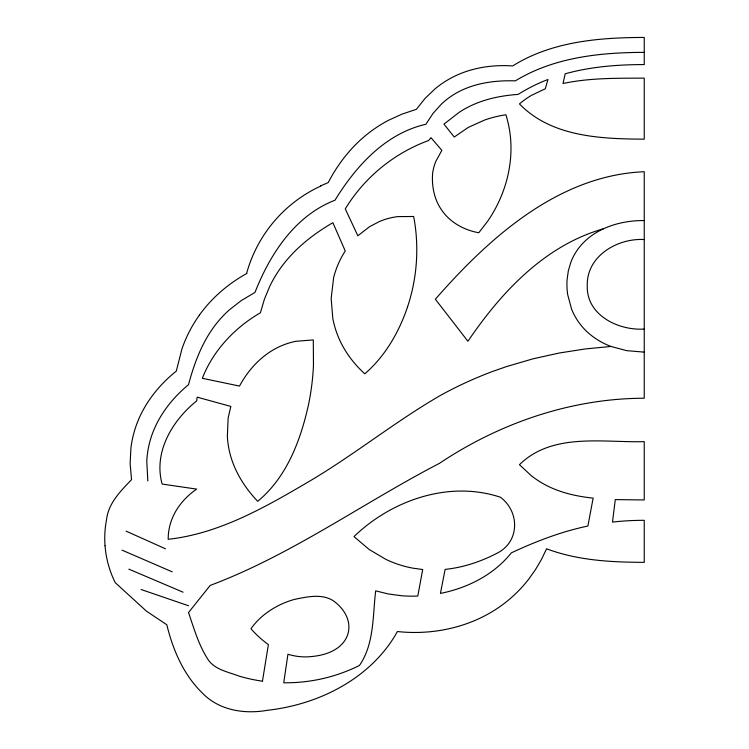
<?xml version="1.0" encoding="UTF-8"?>
<svg xmlns="http://www.w3.org/2000/svg" width="749" height="749" viewBox="0 0 749 749"><rect width="100%" height="100%" fill="white"/><g stroke="black" fill="none" stroke-linecap="round" stroke-linejoin="round"><path stroke-width="1.12" d="M262.459 681.178L268.395 644.589A100.74 100.74 0 0 1 250.962 628.757C257.993 618.646 267.983 610.875 278.909 605.361A86.182 86.182 0 0 1 294.572 599.378C306.921 596.841 321.705 593.489 332.987 600.567C341.478 606.437 348.482 615.631 348.903 626.267A24.277 24.277 0 0 1 346.581 637.483C339.128 652.239 321.152 656.414 305.948 656.91A60.182 60.182 0 0 1 290.425 654.963L287.934 654.251L283.74 682.779A165.211 165.211 0 0 0 359.436 665.477C374.369 644.037 372.637 615.725 375.689 590.839L388.197 593.948L401.389 595.717A138.041 138.041 0 0 0 417.802 596.064L422.698 569.512L413.083 568.191A107.753 107.753 0 0 1 385.801 559.334L369.154 549.476L353.987 536.584C391.802 500.098 449.203 480.175 500.472 497.252C519.675 511.651 519.834 541.255 497.757 552.856C481.392 561.45 463.556 567.508 445.112 569.38L440.44 593.414C467.545 588.04 493.891 574.745 511.324 552.856C535.853 541.396 561.319 531.565 587.89 526.051L593.133 498.132C576.14 496.334 559.082 492.477 544.017 484.154A93.822 93.822 0 0 1 531.303 475.709L519.46 464.698C552.425 432.295 602.571 442.79 644.243 441.638L644.243 499.958L615.294 499.602L612.485 522.081A280.098 280.098 0 0 1 644.243 520.321L644.243 562.349C611.353 562.256 577.676 560.505 546.583 548.792L541.368 559.625L535.395 569.755L528.71 579.164A133.528 133.528 0 0 1 504.863 602.982C474.66 626.37 435.066 635.629 397.391 631.529C377.159 668.286 339.681 692.741 299.946 703.92A202.998 202.998 0 0 1 267.14 710.333C244.211 714.359 218.877 710.352 202.211 692.891C183.486 674.662 172.897 649.776 166.812 624.741L146.467 611.184L115.271 582.694A100.076 100.076 0 0 1 105.038 545.778M407.559 306.856C399.03 332.153 385.164 356.187 364.838 373.826C353.462 363.565 344.119 350.972 338.258 336.778A93.737 93.737 0 0 1 332.781 318.241L331.17 298.42L333.642 277.523A90.751 90.751 0 0 1 345.233 250.962L332.874 222.687C312.773 234.39 294.048 249.183 280.444 268.245A123.407 123.407 0 0 0 269.799 286.24L264.434 299.132L260.399 312.782A144.398 144.398 0 0 0 241.169 326.058C224.251 339.943 210.272 357.779 202.352 378.292L239.502 386.072C248.574 369.201 262.375 354.399 279.995 346.413A72.887 72.887 0 0 1 295.939 341.291L313.297 339.915L313.466 365.259A252.647 252.647 0 0 1 309.028 402.204C301.257 438.717 287.335 476.898 257.684 501.315C245.017 487.955 234.746 471.917 230.083 453.969A89.468 89.468 0 0 1 227.359 436.47L228.136 418.111L230.832 406.417L197.193 397.167C196.978 398.421 196.8 399.685 196.65 400.949C172.354 420.414 153.273 452.124 162.13 484.079L196.65 489.106C185.284 496.952 175.79 507.944 171.221 521.098A55.08 55.08 0 0 0 168.291 535.516L168.169 539.299C218.39 533.756 263.47 508.225 306.304 483.096C352.554 456.197 394.189 422.155 440.478 395.388A390.585 390.585 0 0 1 493.226 371.232L506.455 366.598L532.895 358.855L559.194 353.022L585.269 348.94L611.015 346.459L626.66 350.654L644.243 352.124M199.365 315.16C211.742 297.868 228.258 283.721 246.833 273.451M644.243 220.552C618.88 220.346 591.298 229.1 576.608 251.074A56.512 56.512 0 0 0 570.794 262.403L568.341 270.745L567.087 279.649A69.844 69.844 0 0 0 567.686 294.619L571.571 309.084A62.747 62.747 0 0 0 581.561 325.937C589.323 335.271 599.706 342.199 611.015 346.459M320.712 185.836L328.212 182.578C337.322 165.052 349.521 149.032 364.669 136.29A133.874 133.874 0 0 1 388.675 120.205L402.073 114.101L416.378 109.335L425.076 98.4L434.86 89.009A96.415 96.415 0 0 1 451.413 77.849C470.091 67.906 491.7 64.517 512.681 65.931C551.732 41.438 599.256 37.516 644.243 37.45L644.243 64.573C617.672 64.592 590.867 66.661 565.186 73.805L563.023 83.523C589.678 77.793 617.12 78.252 644.243 78.139L644.243 139.174C601.082 138.893 551.526 137.048 519.46 103.914A80.386 80.386 0 0 1 531.668 95.254L545.291 88.775L547.94 79.497A171.886 171.886 0 0 0 518.093 94.402C502.448 95.516 486.766 98.494 472.422 105.029A102.51 102.51 0 0 0 459.68 111.957L443.942 124.128L454.259 137.02L468.275 127.405L484.5 120.083A113.848 113.848 0 0 1 505.893 114.766A112.135 112.135 0 0 1 510.64 139.211C512.297 160.333 508.009 181.698 499.209 200.91A136.243 136.243 0 0 1 487.889 220.908L478.77 232.761C466.796 230.58 455.252 225.14 446.741 216.311A50.089 50.089 0 0 1 438.184 204.243C433.362 194.665 431.752 183.72 432.65 173.085A48.385 48.385 0 0 1 435.862 161.269L441.863 150.371L430.975 137.666C430.169 138.612 429.374 139.567 428.587 140.531C394.086 153.105 364.351 177.504 345.28 208.877L357.835 235.785L369.603 226.657L379.49 221.507A67.972 67.972 0 0 1 397.738 216.611L413.663 216.489C417.296 235.532 417.717 255.128 415.124 274.34A183.589 183.589 0 0 1 407.559 306.856M603.282 228.838C544.748 245.513 501.062 292.372 467.919 341.272L435.366 299.226C488.928 237.939 558.445 175.238 644.243 171.727L644.243 398.234C571.375 398.328 499.733 423.045 439.438 463.341C362.628 503.234 291.661 554.84 210.216 585.409L188.514 612.542C193.851 628.102 198.419 644.215 207.23 658.268C213.737 669.634 228.014 671.797 239.315 676.178A159.322 159.322 0 0 0 262.468 681.178M644.243 239.549C617.504 237.939 586.401 256.111 587.272 285.659C586.233 315.189 618.44 330.74 644.243 329.064M644.243 52.374C600.099 52.439 553.811 57.317 515.387 80.855C495.052 80.218 473.93 82.97 456.019 93.213A76.716 76.716 0 0 0 441.386 104.12L433.053 113.38L425.872 124.259C385.323 133.556 355.953 166.138 335 200.208C294.863 215.749 270.117 253.995 254.969 292.438L241.272 300.574L229.522 309.712A109.41 109.41 0 0 0 215.113 325.263C201.837 342.733 194.131 363.658 188.514 384.677C170.51 399.61 155.736 419.29 149.725 442.153A93.016 93.016 0 0 0 146.776 461.318L147.825 480.97M141.037 589.482L188.514 605.754M128.837 569.137L183.084 592.197M122.05 550.15L172.233 571.843M126.122 531.153L165.454 548.792M105.029 545.778C104.383 537.155 104.832 528.438 106.498 519.946C108.315 503.159 120.486 491.297 131.543 479.613L130.129 463.603L130.906 448.164A106.264 106.264 0 0 1 135.981 426.218C143.565 404.338 158.32 385.473 176.305 371.111L181.96 348.847A132.592 132.592 0 0 1 199.365 315.16M246.618 273.394A135.747 135.747 0 0 1 320.806 186.033"/></g></svg>
